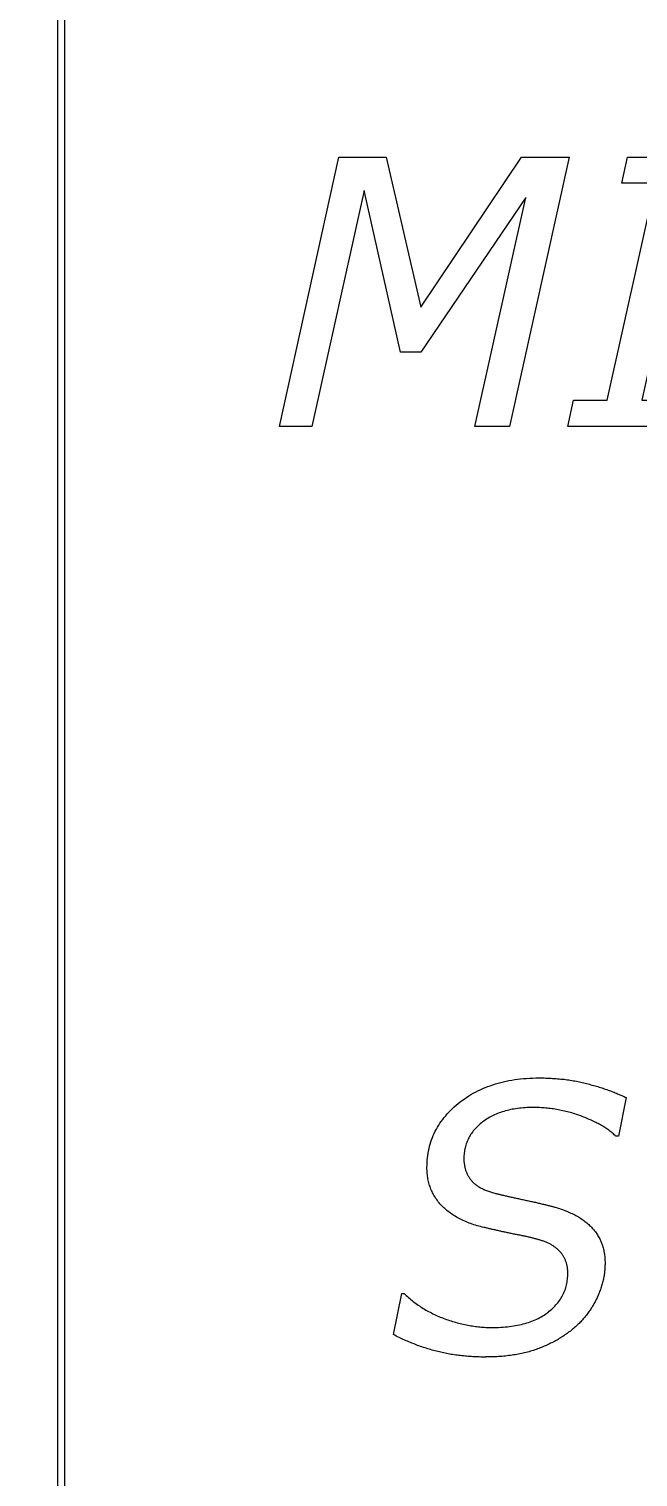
# Model space of a CAD drawing. Extents: x 0.1 to 5.4, y -0.8 to 9.9.
# Drawn here: x 2.662 to 3.785, y 4.588 to 7.257 of the extents above; entities that cross this region are included whole.
import ezdxf

# ---------------------------------------------------------------- set-up
doc = ezdxf.new("R2010")
doc.units = 0
doc.layers.add('CAPA_1', color=7, linetype='CONTINUOUS')

msp = doc.modelspace()

# ---------------------------------------------------------------- linework, layer by layer
at = {"layer": 'CAPA_1', "color": 7}
for points in [[(0.0738, 9.9262), (2.728, 9.9262), (2.728, 0.0738), (0.0738, 0.0738)], [(2.7154, 9.1023), (5.3695, 9.1023), (5.3695, -0.7501), (2.7154, -0.7501)], [(3.5482, 6.5246), (3.4843, 6.5246), (3.5782, 6.9462), (3.385, 6.6613), (3.3473, 6.6613), (3.2803, 6.9593), (3.1838, 6.5246), (3.1241, 6.5246), (3.234, 7.0209), (3.3208, 7.0209), (3.385, 6.7446), (3.5703, 7.0209), (3.6581, 7.0209)], [(3.8443, 6.5246), (3.6558, 6.5246), (3.6664, 6.5729), (3.7287, 6.5729), (3.8174, 6.9726), (3.7552, 6.9726), (3.7657, 7.0209), (3.9541, 7.0209), (3.9436, 6.9726), (3.8813, 6.9726), (3.7925, 6.5729), (3.8548, 6.5729)]]:
    msp.add_lwpolyline(points, close=True, dxfattribs=at)
for points in [[(3.4537, 5.2764), (3.4575, 5.2794), (3.4613, 5.2823), (3.4652, 5.2851), (3.4692, 5.2878), (3.4732, 5.2904), (3.4773, 5.2929), (3.4815, 5.2953), (3.4858, 5.2976), (3.4901, 5.2998), (3.4945, 5.302), (3.4989, 5.304), (3.5035, 5.3059), (3.5081, 5.3077), (3.5127, 5.3094), (3.5175, 5.3111), (3.5223, 5.3126), (3.5272, 5.314), (3.5321, 5.3154), (3.5371, 5.3166), (3.5422, 5.3177), (3.5474, 5.3187), (3.5526, 5.3197), (3.5579, 5.3205), (3.5633, 5.3213), (3.5687, 5.3219), (3.5742, 5.3224), (3.5798, 5.3229), (3.5855, 5.3232), (3.5912, 5.3235), (3.597, 5.3236), (3.6028, 5.3237)], [(3.6028, 5.3237), (3.606, 5.3237), (3.6092, 5.3236), (3.6124, 5.3236), (3.6155, 5.3235), (3.6187, 5.3234), (3.6218, 5.3233), (3.6249, 5.3231), (3.6279, 5.3229), (3.631, 5.3227), (3.634, 5.3225), (3.637, 5.3223), (3.64, 5.322), (3.643, 5.3217), (3.6459, 5.3214), (3.6489, 5.3211), (3.6518, 5.3207), (3.6547, 5.3204), (3.6576, 5.32), (3.6604, 5.3195), (3.6633, 5.3191), (3.6661, 5.3186), (3.6689, 5.3181), (3.6717, 5.3176), (3.6744, 5.3171), (3.6772, 5.3165), (3.6799, 5.3159), (3.6826, 5.3153), (3.6853, 5.3147), (3.6879, 5.314), (3.6906, 5.3133), (3.6932, 5.3126)], [(3.6932, 5.3126), (3.6958, 5.3119), (3.6984, 5.3112), (3.701, 5.3105), (3.7036, 5.3098), (3.7061, 5.3091), (3.7086, 5.3084), (3.7111, 5.3076), (3.7135, 5.3069), (3.716, 5.3061), (3.7184, 5.3054), (3.7208, 5.3046), (3.7231, 5.3038), (3.7255, 5.303), (3.7278, 5.3022), (3.7301, 5.3014), (3.7323, 5.3006), (3.7346, 5.2998), (3.7368, 5.2989), (3.739, 5.2981), (3.7412, 5.2972), (3.7433, 5.2964), (3.7454, 5.2955), (3.7475, 5.2946), (3.7496, 5.2937), (3.7517, 5.2928), (3.7537, 5.2919), (3.7557, 5.291), (3.7577, 5.2901), (3.7596, 5.2892), (3.7616, 5.2882), (3.7635, 5.2873)], [(3.7635, 5.2873), (3.7491, 5.2163), (3.7446, 5.2163)], [(3.3962, 5.1584), (3.3963, 5.1629), (3.3964, 5.1674), (3.3967, 5.1719), (3.3972, 5.1763), (3.3977, 5.1807), (3.3984, 5.185), (3.3991, 5.1892), (3.4, 5.1934), (3.4011, 5.1976), (3.4022, 5.2017), (3.4034, 5.2057), (3.4048, 5.2098), (3.4063, 5.2137), (3.4079, 5.2176), (3.4097, 5.2215), (3.4115, 5.2253), (3.4135, 5.229), (3.4156, 5.2327), (3.4178, 5.2364), (3.4201, 5.24), (3.4226, 5.2436), (3.4252, 5.2471), (3.4278, 5.2505), (3.4307, 5.2539), (3.4336, 5.2573), (3.4366, 5.2606), (3.4398, 5.2638), (3.4431, 5.2671), (3.4465, 5.2702), (3.45, 5.2733), (3.4537, 5.2764)], [(3.5916, 5.2692), (3.5879, 5.2692), (3.5842, 5.2691), (3.5806, 5.269), (3.577, 5.2688), (3.5735, 5.2685), (3.57, 5.2682), (3.5666, 5.2679), (3.5632, 5.2674), (3.5599, 5.267), (3.5566, 5.2664), (3.5533, 5.2659), (3.5501, 5.2652), (3.547, 5.2645), (3.5439, 5.2638), (3.5409, 5.263), (3.5379, 5.2621), (3.5349, 5.2612), (3.532, 5.2602), (3.5292, 5.2592), (3.5264, 5.2581), (3.5236, 5.257), (3.5209, 5.2558), (3.5182, 5.2545), (3.5156, 5.2532), (3.5131, 5.2519), (3.5106, 5.2505), (3.5081, 5.249), (3.5057, 5.2475), (3.5033, 5.2459), (3.501, 5.2442), (3.4987, 5.2426)], [(3.6798, 5.2536), (3.6771, 5.2546), (3.6744, 5.2555), (3.6717, 5.2565), (3.6689, 5.2574), (3.6662, 5.2582), (3.6634, 5.2591), (3.6607, 5.2598), (3.6579, 5.2606), (3.6551, 5.2613), (3.6523, 5.262), (3.6495, 5.2627), (3.6467, 5.2633), (3.6439, 5.2639), (3.6411, 5.2645), (3.6383, 5.2651), (3.6354, 5.2656), (3.6326, 5.266), (3.6297, 5.2665), (3.6268, 5.2669), (3.6239, 5.2673), (3.6211, 5.2676), (3.6182, 5.2679), (3.6153, 5.2682), (3.6123, 5.2684), (3.6094, 5.2686), (3.6065, 5.2688), (3.6035, 5.269), (3.6006, 5.2691), (3.5976, 5.2692), (3.5946, 5.2692), (3.5916, 5.2692)], [(3.4987, 5.2426), (3.4965, 5.2408), (3.4944, 5.2391), (3.4924, 5.2373), (3.4904, 5.2354), (3.4885, 5.2336), (3.4867, 5.2317), (3.4849, 5.2298), (3.4832, 5.2278), (3.4816, 5.2259), (3.4801, 5.2239), (3.4786, 5.2218), (3.4772, 5.2198), (3.4759, 5.2177), (3.4746, 5.2156), (3.4734, 5.2134), (3.4723, 5.2112), (3.4713, 5.209), (3.4703, 5.2068), (3.4694, 5.2045), (3.4686, 5.2022), (3.4678, 5.1999), (3.4671, 5.1975), (3.4665, 5.1951), (3.466, 5.1927), (3.4655, 5.1902), (3.4651, 5.1878), (3.4648, 5.1853), (3.4645, 5.1827), (3.4644, 5.1802), (3.4643, 5.1776), (3.4642, 5.1749)], [(3.7446, 5.2163), (3.7431, 5.2177), (3.7416, 5.2191), (3.74, 5.2204), (3.7384, 5.2218), (3.7368, 5.2231), (3.7351, 5.2245), (3.7334, 5.2258), (3.7316, 5.2271), (3.7298, 5.2284), (3.728, 5.2296), (3.7261, 5.2309), (3.7241, 5.2322), (3.7222, 5.2334), (3.7202, 5.2346), (3.7181, 5.2358), (3.716, 5.2371), (3.7139, 5.2382), (3.7117, 5.2394), (3.7095, 5.2406), (3.7073, 5.2417), (3.705, 5.2429), (3.7026, 5.244), (3.7002, 5.2451), (3.6978, 5.2462), (3.6954, 5.2473), (3.6929, 5.2484), (3.6903, 5.2495), (3.6878, 5.2505), (3.6851, 5.2515), (3.6825, 5.2526), (3.6798, 5.2536)], [(3.4237, 5.0881), (3.4219, 5.0899), (3.4202, 5.0918), (3.4186, 5.0937), (3.417, 5.0956), (3.4155, 5.0976), (3.4141, 5.0996), (3.4127, 5.1016), (3.4113, 5.1036), (3.41, 5.1057), (3.4088, 5.1078), (3.4076, 5.1099), (3.4065, 5.1121), (3.4055, 5.1142), (3.4045, 5.1164), (3.4035, 5.1187), (3.4026, 5.121), (3.4018, 5.1233), (3.401, 5.1256), (3.4003, 5.1279), (3.3997, 5.1303), (3.3991, 5.1327), (3.3985, 5.1352), (3.398, 5.1376), (3.3976, 5.1401), (3.3972, 5.1426), (3.3969, 5.1452), (3.3967, 5.1478), (3.3965, 5.1504), (3.3963, 5.153), (3.3962, 5.1557), (3.3962, 5.1584)], [(3.4642, 5.1749), (3.4642, 5.1735), (3.4643, 5.1721), (3.4643, 5.1707), (3.4644, 5.1693), (3.4645, 5.168), (3.4647, 5.1666), (3.4649, 5.1653), (3.4651, 5.1639), (3.4653, 5.1626), (3.4655, 5.1613), (3.4658, 5.16), (3.4661, 5.1587), (3.4664, 5.1574), (3.4668, 5.1562), (3.4671, 5.1549), (3.4675, 5.1537), (3.468, 5.1524), (3.4684, 5.1512), (3.4689, 5.15), (3.4694, 5.1488), (3.4699, 5.1476), (3.4705, 5.1464), (3.4711, 5.1453), (3.4717, 5.1441), (3.4723, 5.143), (3.473, 5.1418), (3.4737, 5.1407), (3.4744, 5.1396), (3.4751, 5.1385), (3.4759, 5.1374), (3.4767, 5.1363)], [(3.4767, 5.1363), (3.4775, 5.1352), (3.4784, 5.1342), (3.4793, 5.1332), (3.4802, 5.1321), (3.4812, 5.1312), (3.4822, 5.1302), (3.4833, 5.1292), (3.4844, 5.1283), (3.4856, 5.1273), (3.4867, 5.1264), (3.488, 5.1255), (3.4892, 5.1247), (3.4906, 5.1238), (3.4919, 5.123), (3.4933, 5.1221), (3.4947, 5.1213), (3.4962, 5.1205), (3.4977, 5.1198), (3.4993, 5.119), (3.5009, 5.1183), (3.5025, 5.1175), (3.5042, 5.1168), (3.5059, 5.1162), (3.5076, 5.1155), (3.5094, 5.1148), (3.5113, 5.1142), (3.5132, 5.1136), (3.5151, 5.113), (3.517, 5.1124), (3.519, 5.1118), (3.5211, 5.1113)], [(3.5211, 5.1113), (3.5224, 5.1109), (3.5238, 5.1106), (3.5252, 5.1103), (3.5266, 5.1099), (3.528, 5.1096), (3.5295, 5.1092), (3.531, 5.1089), (3.5325, 5.1085), (3.5341, 5.1081), (3.5357, 5.1078), (3.5373, 5.1074), (3.5389, 5.107), (3.5406, 5.1066), (3.5423, 5.1062), (3.544, 5.1058), (3.5457, 5.1054), (3.5475, 5.105), (3.5493, 5.1046), (3.5512, 5.1042), (3.553, 5.1038), (3.5549, 5.1034), (3.5568, 5.1029), (3.5588, 5.1025), (3.5608, 5.1021), (3.5628, 5.1016), (3.5648, 5.1012), (3.5668, 5.1008), (3.5689, 5.1003), (3.571, 5.0998), (3.5732, 5.0994), (3.5754, 5.0989)], [(3.5754, 5.0989), (3.5775, 5.0985), (3.5797, 5.098), (3.5818, 5.0975), (3.5839, 5.0971), (3.586, 5.0966), (3.5881, 5.0962), (3.5901, 5.0957), (3.5921, 5.0953), (3.5941, 5.0948), (3.5961, 5.0944), (3.598, 5.094), (3.5999, 5.0935), (3.6018, 5.0931), (3.6037, 5.0926), (3.6056, 5.0922), (3.6074, 5.0918), (3.6092, 5.0913), (3.611, 5.0909), (3.6128, 5.0905), (3.6145, 5.0901), (3.6162, 5.0896), (3.6179, 5.0892), (3.6196, 5.0888), (3.6213, 5.0884), (3.6229, 5.088), (3.6245, 5.0876), (3.6261, 5.0872), (3.6277, 5.0867), (3.6292, 5.0863), (3.6307, 5.0859), (3.6322, 5.0855)], [(3.5013, 5.0481), (3.4981, 5.0488), (3.4949, 5.0496), (3.4918, 5.0505), (3.4887, 5.0513), (3.4857, 5.0522), (3.4827, 5.0532), (3.4798, 5.0542), (3.4769, 5.0552), (3.4741, 5.0562), (3.4713, 5.0573), (3.4685, 5.0584), (3.4659, 5.0596), (3.4632, 5.0608), (3.4606, 5.062), (3.4581, 5.0632), (3.4556, 5.0645), (3.4531, 5.0659), (3.4507, 5.0672), (3.4483, 5.0686), (3.446, 5.0701), (3.4437, 5.0715), (3.4415, 5.073), (3.4394, 5.0746), (3.4372, 5.0761), (3.4352, 5.0777), (3.4331, 5.0794), (3.4311, 5.081), (3.4292, 5.0828), (3.4273, 5.0845), (3.4255, 5.0863), (3.4237, 5.0881)], [(3.6322, 5.0855), (3.6351, 5.0847), (3.638, 5.0838), (3.6408, 5.0829), (3.6435, 5.082), (3.6463, 5.081), (3.6489, 5.08), (3.6516, 5.079), (3.6541, 5.078), (3.6567, 5.0769), (3.6592, 5.0758), (3.6616, 5.0747), (3.664, 5.0736), (3.6664, 5.0724), (3.6687, 5.0712), (3.6709, 5.07), (3.6731, 5.0688), (3.6753, 5.0675), (3.6774, 5.0662), (3.6795, 5.0649), (3.6815, 5.0635), (3.6835, 5.0621), (3.6855, 5.0607), (3.6874, 5.0593), (3.6892, 5.0579), (3.691, 5.0564), (3.6928, 5.0549), (3.6945, 5.0533), (3.6961, 5.0518), (3.6978, 5.0502), (3.6993, 5.0486), (3.7009, 5.0469)], [(3.5556, 5.036), (3.5537, 5.0364), (3.5519, 5.0368), (3.5501, 5.0372), (3.5483, 5.0376), (3.5465, 5.038), (3.5447, 5.0384), (3.5429, 5.0388), (3.5411, 5.0391), (3.5393, 5.0395), (3.5375, 5.0399), (3.5357, 5.0403), (3.5339, 5.0407), (3.5322, 5.0411), (3.5304, 5.0415), (3.5287, 5.0419), (3.5269, 5.0423), (3.5252, 5.0427), (3.5234, 5.043), (3.5217, 5.0434), (3.52, 5.0438), (3.5182, 5.0442), (3.5165, 5.0446), (3.5148, 5.045), (3.5131, 5.0454), (3.5114, 5.0457), (3.5097, 5.0461), (3.508, 5.0465), (3.5063, 5.0469), (3.5046, 5.0473), (3.5029, 5.0477), (3.5013, 5.0481)], [(3.7009, 5.0469), (3.7024, 5.0452), (3.7038, 5.0436), (3.7052, 5.0418), (3.7066, 5.0401), (3.7079, 5.0383), (3.7091, 5.0365), (3.7103, 5.0347), (3.7115, 5.0328), (3.7126, 5.0309), (3.7137, 5.029), (3.7147, 5.027), (3.7156, 5.0251), (3.7165, 5.0231), (3.7174, 5.021), (3.7182, 5.019), (3.719, 5.0169), (3.7197, 5.0148), (3.7203, 5.0126), (3.721, 5.0105), (3.7215, 5.0083), (3.722, 5.006), (3.7225, 5.0038), (3.7229, 5.0015), (3.7233, 4.9992), (3.7236, 4.9969), (3.7239, 4.9945), (3.7241, 4.9921), (3.7243, 4.9897), (3.7244, 4.9872), (3.7245, 4.9848), (3.7245, 4.9822)], [(3.6051, 5.0247), (3.6037, 5.0251), (3.6024, 5.0254), (3.601, 5.0258), (3.5996, 5.0262), (3.5982, 5.0266), (3.5967, 5.027), (3.5953, 5.0274), (3.5938, 5.0278), (3.5923, 5.0281), (3.5908, 5.0285), (3.5893, 5.0289), (3.5878, 5.0293), (3.5863, 5.0296), (3.5847, 5.03), (3.5831, 5.0304), (3.5815, 5.0307), (3.5799, 5.0311), (3.5783, 5.0315), (3.5766, 5.0318), (3.575, 5.0322), (3.5733, 5.0325), (3.5716, 5.0329), (3.5699, 5.0332), (3.5681, 5.0336), (3.5664, 5.0339), (3.5646, 5.0343), (3.5628, 5.0346), (3.5611, 5.035), (3.5592, 5.0353), (3.5574, 5.0357), (3.5556, 5.036)], [(3.6427, 5.002), (3.6419, 5.003), (3.6411, 5.0039), (3.6402, 5.0049), (3.6393, 5.0058), (3.6383, 5.0067), (3.6373, 5.0076), (3.6364, 5.0085), (3.6353, 5.0094), (3.6343, 5.0102), (3.6332, 5.011), (3.6322, 5.0118), (3.631, 5.0126), (3.6299, 5.0134), (3.6287, 5.0142), (3.6275, 5.0149), (3.6263, 5.0157), (3.6251, 5.0164), (3.6238, 5.0171), (3.6225, 5.0178), (3.6212, 5.0184), (3.6199, 5.0191), (3.6185, 5.0197), (3.6171, 5.0203), (3.6157, 5.0209), (3.6143, 5.0215), (3.6128, 5.0221), (3.6113, 5.0226), (3.6098, 5.0232), (3.6082, 5.0237), (3.6067, 5.0242), (3.6051, 5.0247)], [(3.6558, 4.9637), (3.6558, 4.9651), (3.6558, 4.9666), (3.6557, 4.968), (3.6556, 4.9695), (3.6555, 4.9709), (3.6554, 4.9723), (3.6552, 4.9737), (3.655, 4.975), (3.6547, 4.9764), (3.6545, 4.9777), (3.6542, 4.979), (3.6539, 4.9803), (3.6535, 4.9816), (3.6532, 4.9829), (3.6528, 4.9841), (3.6524, 4.9854), (3.6519, 4.9866), (3.6514, 4.9878), (3.6509, 4.989), (3.6504, 4.9901), (3.6498, 4.9913), (3.6492, 4.9924), (3.6486, 4.9936), (3.648, 4.9947), (3.6473, 4.9958), (3.6466, 4.9968), (3.6459, 4.9979), (3.6452, 4.9989), (3.6444, 5), (3.6436, 5.001), (3.6427, 5.002)], [(3.7245, 4.9822), (3.7245, 4.9801), (3.7244, 4.978), (3.7244, 4.9759), (3.7242, 4.9738), (3.7241, 4.9717), (3.7239, 4.9696), (3.7237, 4.9675), (3.7235, 4.9654), (3.7232, 4.9633), (3.7229, 4.9612), (3.7226, 4.9591), (3.7222, 4.957), (3.7218, 4.9549), (3.7214, 4.9528), (3.7209, 4.9507), (3.7204, 4.9486), (3.7199, 4.9465), (3.7193, 4.9444), (3.7187, 4.9423), (3.7181, 4.9402), (3.7175, 4.9381), (3.7168, 4.9361), (3.7161, 4.934), (3.7153, 4.9319), (3.7145, 4.9298), (3.7137, 4.9277), (3.7129, 4.9256), (3.712, 4.9235), (3.7111, 4.9214), (3.7101, 4.9194), (3.7092, 4.9173)], [(3.6194, 4.8916), (3.6217, 4.8935), (3.624, 4.8954), (3.6261, 4.8973), (3.6282, 4.8992), (3.6302, 4.9012), (3.6322, 4.9032), (3.634, 4.9052), (3.6358, 4.9073), (3.6375, 4.9094), (3.6391, 4.9115), (3.6407, 4.9137), (3.6422, 4.9159), (3.6436, 4.9181), (3.6449, 4.9203), (3.6461, 4.9226), (3.6473, 4.925), (3.6484, 4.9273), (3.6494, 4.9297), (3.6504, 4.9321), (3.6513, 4.9346), (3.6521, 4.9371), (3.6528, 4.9396), (3.6534, 4.9421), (3.654, 4.9447), (3.6545, 4.9473), (3.6549, 4.95), (3.6552, 4.9526), (3.6555, 4.9553), (3.6557, 4.9581), (3.6558, 4.9609), (3.6558, 4.9637)], [(3.3342, 4.8507), (3.3496, 4.9264), (3.3541, 4.9264)], [(3.3541, 4.9264), (3.356, 4.9244), (3.3581, 4.9225), (3.3601, 4.9206), (3.3622, 4.9188), (3.3643, 4.917), (3.3664, 4.9152), (3.3686, 4.9134), (3.3708, 4.9116), (3.373, 4.9099), (3.3753, 4.9083), (3.3775, 4.9066), (3.3798, 4.905), (3.3822, 4.9034), (3.3845, 4.9018), (3.3869, 4.9003), (3.3894, 4.8988), (3.3918, 4.8973), (3.3943, 4.8959), (3.3968, 4.8944), (3.3993, 4.8931), (3.4019, 4.8917), (3.4045, 4.8904), (3.4071, 4.8891), (3.4098, 4.8878), (3.4124, 4.8865), (3.4151, 4.8853), (3.4179, 4.8841), (3.4206, 4.883), (3.4234, 4.8819), (3.4263, 4.8808), (3.4291, 4.8797)], [(3.7092, 4.9173), (3.7082, 4.9152), (3.7071, 4.9131), (3.7061, 4.9111), (3.705, 4.9091), (3.7039, 4.9071), (3.7028, 4.9051), (3.7016, 4.9032), (3.7005, 4.9012), (3.6992, 4.8993), (3.698, 4.8974), (3.6968, 4.8955), (3.6955, 4.8937), (3.6942, 4.8918), (3.6929, 4.89), (3.6915, 4.8882), (3.6901, 4.8864), (3.6887, 4.8846), (3.6873, 4.8829), (3.6858, 4.8812), (3.6843, 4.8794), (3.6828, 4.8778), (3.6813, 4.8761), (3.6797, 4.8744), (3.6782, 4.8728), (3.6766, 4.8712), (3.6749, 4.8696), (3.6733, 4.868), (3.6716, 4.8665), (3.6699, 4.8649), (3.6681, 4.8634), (3.6664, 4.8619)], [(3.5153, 4.8637), (3.5197, 4.8637), (3.524, 4.8638), (3.5282, 4.8639), (3.5323, 4.8641), (3.5364, 4.8644), (3.5405, 4.8647), (3.5444, 4.8651), (3.5483, 4.8655), (3.5521, 4.866), (3.5559, 4.8666), (3.5596, 4.8672), (3.5632, 4.8678), (3.5668, 4.8686), (3.5703, 4.8694), (3.5737, 4.8702), (3.577, 4.8711), (3.5803, 4.8721), (3.5836, 4.8731), (3.5867, 4.8742), (3.5898, 4.8753), (3.5928, 4.8765), (3.5958, 4.8777), (3.5987, 4.8791), (3.6015, 4.8804), (3.6043, 4.8819), (3.607, 4.8833), (3.6096, 4.8849), (3.6122, 4.8865), (3.6146, 4.8881), (3.6171, 4.8899), (3.6194, 4.8916)], [(3.4291, 4.8797), (3.432, 4.8787), (3.4349, 4.8777), (3.4377, 4.8767), (3.4406, 4.8758), (3.4434, 4.8749), (3.4463, 4.8741), (3.4491, 4.8733), (3.452, 4.8725), (3.4548, 4.8717), (3.4576, 4.871), (3.4604, 4.8703), (3.4632, 4.8697), (3.466, 4.8691), (3.4688, 4.8685), (3.4716, 4.8679), (3.4744, 4.8674), (3.4772, 4.8669), (3.4799, 4.8665), (3.4827, 4.8661), (3.4855, 4.8657), (3.4882, 4.8653), (3.491, 4.865), (3.4937, 4.8647), (3.4964, 4.8645), (3.4991, 4.8643), (3.5019, 4.8641), (3.5046, 4.8639), (3.5073, 4.8638), (3.51, 4.8637), (3.5126, 4.8637), (3.5153, 4.8637)], [(3.6664, 4.8619), (3.6645, 4.8603), (3.6625, 4.8588), (3.6606, 4.8572), (3.6586, 4.8557), (3.6566, 4.8542), (3.6546, 4.8528), (3.6526, 4.8513), (3.6505, 4.8499), (3.6485, 4.8485), (3.6464, 4.8471), (3.6442, 4.8458), (3.6421, 4.8444), (3.6399, 4.8431), (3.6378, 4.8418), (3.6356, 4.8406), (3.6333, 4.8393), (3.6311, 4.8381), (3.6288, 4.8369), (3.6265, 4.8357), (3.6242, 4.8346), (3.6219, 4.8334), (3.6195, 4.8323), (3.6172, 4.8312), (3.6148, 4.8301), (3.6123, 4.8291), (3.6099, 4.8281), (3.6074, 4.8271), (3.605, 4.8261), (3.6025, 4.8251), (3.5999, 4.8242), (3.5974, 4.8233)], [(3.4163, 4.8193), (3.4136, 4.82), (3.4109, 4.8207), (3.4082, 4.8214), (3.4056, 4.8222), (3.4029, 4.8229), (3.4002, 4.8237), (3.3975, 4.8245), (3.3948, 4.8254), (3.3922, 4.8262), (3.3895, 4.8271), (3.3868, 4.828), (3.3842, 4.8289), (3.3815, 4.8299), (3.3789, 4.8308), (3.3762, 4.8318), (3.3736, 4.8328), (3.3709, 4.8339), (3.3683, 4.8349), (3.3656, 4.836), (3.363, 4.8371), (3.3604, 4.8382), (3.3577, 4.8394), (3.3551, 4.8405), (3.3525, 4.8417), (3.3499, 4.8429), (3.3473, 4.8442), (3.3447, 4.8454), (3.3421, 4.8467), (3.3394, 4.848), (3.3368, 4.8493), (3.3342, 4.8507)], [(3.5045, 4.8091), (3.5015, 4.8091), (3.4985, 4.8091), (3.4955, 4.8092), (3.4926, 4.8093), (3.4896, 4.8094), (3.4867, 4.8095), (3.4838, 4.8096), (3.4809, 4.8098), (3.478, 4.81), (3.4751, 4.8102), (3.4722, 4.8104), (3.4693, 4.8106), (3.4664, 4.8109), (3.4636, 4.8112), (3.4607, 4.8115), (3.4579, 4.8118), (3.455, 4.8122), (3.4522, 4.8125), (3.4494, 4.8129), (3.4466, 4.8133), (3.4438, 4.8138), (3.441, 4.8142), (3.4382, 4.8147), (3.4354, 4.8152), (3.4327, 4.8157), (3.4299, 4.8163), (3.4272, 4.8168), (3.4245, 4.8174), (3.4217, 4.818), (3.419, 4.8187), (3.4163, 4.8193)], [(3.5974, 4.8233), (3.5948, 4.8224), (3.5923, 4.8215), (3.5897, 4.8207), (3.587, 4.8199), (3.5844, 4.8191), (3.5817, 4.8184), (3.5789, 4.8177), (3.5762, 4.817), (3.5734, 4.8163), (3.5706, 4.8157), (3.5677, 4.8151), (3.5648, 4.8145), (3.5619, 4.814), (3.559, 4.8135), (3.556, 4.813), (3.553, 4.8126), (3.55, 4.8121), (3.5469, 4.8118), (3.5438, 4.8114), (3.5407, 4.8111), (3.5376, 4.8107), (3.5344, 4.8105), (3.5312, 4.8102), (3.528, 4.81), (3.5247, 4.8098), (3.5214, 4.8097), (3.5181, 4.8095), (3.5147, 4.8094), (3.5113, 4.8093), (3.5079, 4.8093), (3.5045, 4.8093)], [(3.5045, 4.8093), (3.5045, 4.8091)]]:
    msp.add_lwpolyline(points, dxfattribs=at)

doc.saveas('drawing.dxf')
